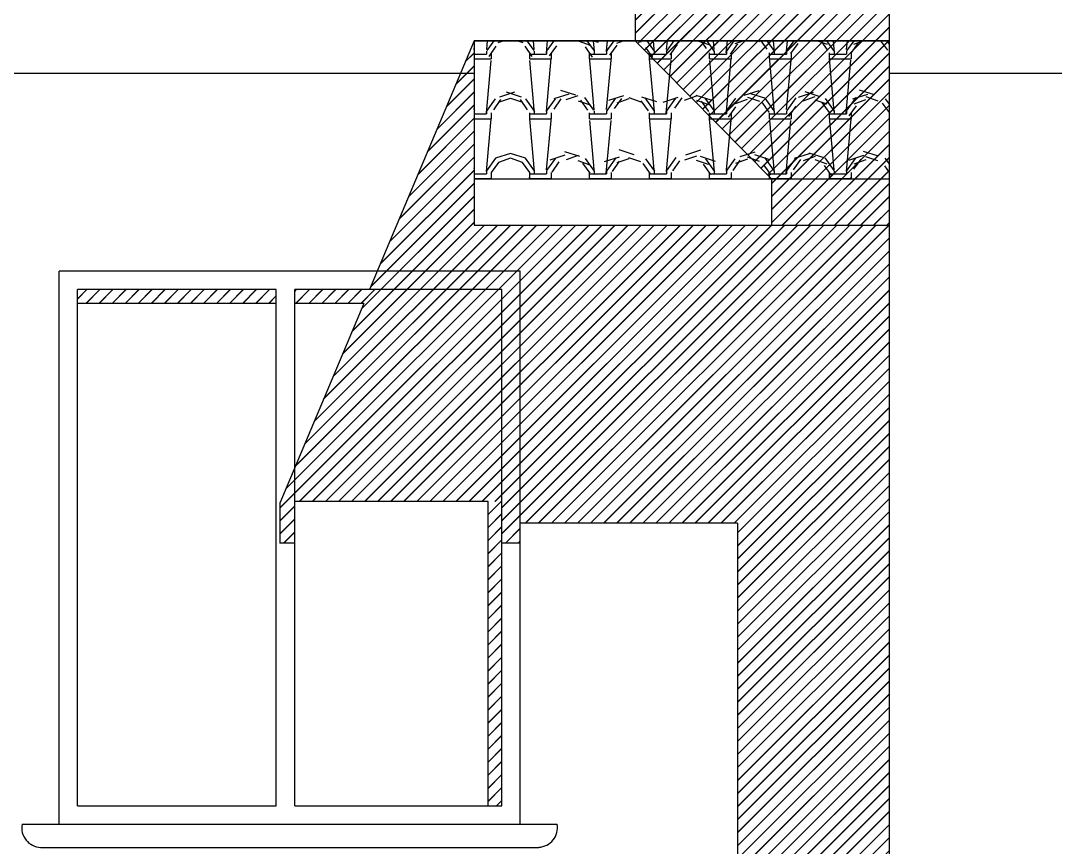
# Model space of a CAD drawing. Header units: inches. Extents: x 0.9 to 45.9, y 0.4 to 30.4.
# Drawn here: x 20.9 to 23.143, y 25.032 to 26.825 of the extents above; entities that cross this region are included whole.
import ezdxf

# ---------------------------------------------------------------- set-up
doc = ezdxf.new("R2010")
doc.units = ezdxf.units.IN
doc.header["$MEASUREMENT"] = 0
doc.layers.add('MUROS', color=9, linetype='Continuous')
pattern_1 = [(45, (-1650.833552, -905.124749), (-0.01414213562, 0.01414213562), []), (45, (-1650.833152, -905.124749), (-0.01414213562, 0.01414213562), [])]

msp = doc.modelspace()

# ---------------------------------------------------------------- hatches: boundary and pattern name
h = msp.add_hatch()
h.set_pattern_fill('JIS_LC_20', color=250, scale=0.001, style=0)
h.set_pattern_definition([(45, (-1658.718396, -903.544626), (-0.01414213562, 0.01414213562), []), (45, (-1658.717996, -903.544626), (-0.01414213562, 0.01414213562), [])])
h.paths.add_polyline_path([(22.5281, 26.4816), (22.5281, 26.3816), (22.7833, 26.3816), (22.7833, 27.3816), (22.232, 26.8685), (22.232, 26.7816)])
h = msp.add_hatch()
h.set_pattern_fill('JIS_LC_20', color=250, scale=0.001, style=0)
h.set_pattern_definition([(45, (-1650.833552, -905.224749), (-0.01414213562, 0.01414213562), []), (45, (-1650.833152, -905.224749), (-0.01414213562, 0.01414213562), [])])
h.paths.add_polyline_path([(21.4943, 25.7821), (21.4943, 25.6915), (21.4618, 25.6915), (21.4618, 25.7784), (21.8833, 26.7816), (21.8833, 26.3816), (22.7833, 26.3816), (22.7833, 23.9816), (22.3141, 23.9816), (22.3141, 24.0816), (22.4542, 24.0816), (22.4542, 25.7346), (21.9833, 25.7346), (21.9833, 25.6915), (21.9433, 25.6915), (21.9433, 25.7821)])
h = msp.add_hatch()
h.set_pattern_fill('JIS_LC_20', color=250, scale=0.001, style=0)
h.set_pattern_definition(pattern_1)
h.paths.add_polyline_path([(21.4543, 26.2416), (21.0233, 26.2416), (21.0233, 26.2116), (21.4543, 26.2116)])
h = msp.add_hatch()
h.set_pattern_fill('JIS_LC_20', color=250, scale=0.001, style=0)
h.set_pattern_definition(pattern_1)
h.paths.add_polyline_path([(21.9433, 25.7821), (21.9133, 25.7821), (21.9133, 25.1216), (21.9433, 25.1216)])
at = {"layer": 'MUROS'}
h = msp.add_hatch(dxfattribs=at)
h.set_pattern_fill('TROOF2', color=256, scale=0.13, style=0, pattern_type=2)
h.set_pattern_definition([(125.2176, (22.0028966, 26.494646), (0.91000015, -1.29999989), [0.0270513, -2.6780736]), (160.71, (21.9872966, 26.516746), (2.210000674, -0.779998244), [0.0275465, -2.727104]), (199.29, (21.9612966, 26.525846), (-2.210000674, -0.779998244), [0.0275465, -2.727104]), (234.7824, (21.9352966, 26.516746), (-0.91000015, -1.29999989), [0.0270513, -2.6780736]), (270, (21.9197, 26.49465), (0.13, -0.13), [0.013, -0.117]), (90, (22.0029, 26.48165), (-0.13, 0.13), [0.013, -0.117]), (0, (22.0029, 26.49205), (0.13, 0.13), [0.0104, -0.1196]), (0, (22.0029, 26.48165), (0.13, 0.13), [0.0104, -0.1196]), (125.5377, (22.013297, 26.498546), (-0.3900002, 0.51999977), [0.033549, -1.084753]), (162.2553, (21.9937966, 26.525846), (-2.85999951, 0.9100014), [0.0341234, -3.3782217]), (197.7447, (21.9612966, 26.536246), (2.85999951, 0.9100014), [0.0341234, -3.3782217]), (234.4623, (21.928797, 26.525846), (0.3900002, 0.51999977), [0.033549, -1.084753]), (270, (21.9093, 26.49855), (0.13, -0.13), [0.0065, -0.1235]), (90, (22.0133, 26.49205), (-0.13, 0.13), [0.0065, -0.1235]), (0, (21.8833, 26.49205), (0.13, 0.13), [0.026, -0.104]), (0, (21.8833, 26.48165), (0.13, 0.13), [0.0364, -0.0936]), (84.8056, (21.909297, 26.497246), (-0.12999938, -1.30000009), [0.114872, -1.321025]), (95.1944, (22.013297, 26.497246), (-0.12999938, 1.30000009), [0.114872, -1.321025])])
edge = h.paths.add_edge_path()
edge.add_line((22.7833, 26.7816), (21.8833, 26.7816))
edge.add_line((21.8833, 26.7816), (21.8833, 26.3816))
edge.add_line((21.8833, 26.4816), (22.7833, 26.4816))
edge.add_line((22.7833, 26.4816), (22.7833, 26.7816))

# ---------------------------------------------------------------- linework, layer by layer
at = {"color": 250}
for p, q in [((22.232, 26.8685, -0.0735), (22.232, 26.7816, -0.104)), ((21.8833, 26.7816, -0.104), (21.6984, 26.3416, -0.0906)), ((22.232, 26.7816, -0.104), (22.5281, 26.4816, -0.0869)), ((22.5281, 26.4816, -0.0869), (22.5281, 26.3816, -0.104)), ((21.6984, 26.3416, -0.0906), (21.6564, 26.2416, -0.0876)), ((21.4943, 26.238, -0.06), (21.4979, 26.2416, -0.06)), ((21.4943, 26.2376, -0.06), (21.4983, 26.2416, -0.06)), ((21.4962, 26.2116, -0.06), (21.5262, 26.2416, -0.06)), ((21.4966, 26.2116, -0.06), (21.5266, 26.2416, -0.06)), ((21.5245, 26.2116, -0.06), (21.5545, 26.2416, -0.06)), ((21.5249, 26.2116, -0.06), (21.5549, 26.2416, -0.06)), ((21.5528, 26.2116, -0.06), (21.5828, 26.2416, -0.06)), ((21.5532, 26.2116, -0.06), (21.5832, 26.2416, -0.06)), ((21.581, 26.2116, -0.06), (21.611, 26.2416, -0.06)), ((21.5814, 26.2116, -0.06), (21.6114, 26.2416, -0.06)), ((21.6093, 26.2116, -0.06), (21.6393, 26.2416, -0.06)), ((21.6097, 26.2116, -0.06), (21.6397, 26.2416, -0.06)), ((21.6376, 26.2116, -0.06), (21.6676, 26.2416, -0.06)), ((21.638, 26.2116, -0.06), (21.668, 26.2416, -0.06)), ((21.4543, 26.2116, -0.104), (21.0233, 26.2116, -0.104)), ((21.6438, 26.2116, -0.104), (21.4943, 26.2116, -0.104)), ((21.6438, 26.2116, -0.0867), (21.6018, 26.1116, -0.0836)), ((21.6018, 26.1116, -0.0836), (21.4618, 25.7784, -0.0735)), ((21.4618, 25.7784, -0.0735), (21.4618, 25.6915, -0.104)), ((21.9133, 25.7821, -0.104), (21.4943, 25.7821, -0.104)), ((21.9133, 25.1216, -0.104), (21.9133, 25.7821, -0.104)), ((22.4542, 25.7346, -0.104), (21.9833, 25.7346, -0.104)), ((22.4542, 25.7346, -0.104), (22.4542, 24.0816, -0.104)), ((21.4943, 25.6915, -0.104), (21.4618, 25.6915, -0.104)), ((21.9833, 25.6915, -0.104), (21.9433, 25.6915, -0.104))]:
    msp.add_line(p, q, dxfattribs=at)
at = {"layer": 'MUROS'}
for p, q in [((22.7833, 23.9816, -0.104), (22.7833, 27.4616, -0.104)), ((21.8833, 26.7816, -0.104), (22.7833, 26.7816, -0.104)), ((21.8833, 26.7816, -0.104), (21.8833, 26.3816, -0.104)), ((22.7833, 26.7816, -0.104), (21.8833, 26.7816, -0.104)), ((22.7833, 26.3816, -0.104), (22.7833, 26.7816, -0.104)), ((22.7833, 26.4816, -0.104), (22.7833, 26.7816, -0.104)), ((21.8833, 26.7103, -0.104), (19.7833, 26.7103, -0.104)), ((25.8583, 26.7103, -0.104), (22.7833, 26.7103, -0.104)), ((21.8833, 26.4816, -0.104), (22.7833, 26.4816, -0.104)), ((21.8833, 26.4816, -0.104), (22.7833, 26.4816, -0.104)), ((21.8833, 26.3816, -0.104), (22.7833, 26.3816, -0.104)), ((20.9833, 25.0816, -0.104), (20.9833, 26.2816, -0.104)), ((21.9833, 26.2816, -0.104), (20.9833, 26.2816, -0.104)), ((21.9833, 25.0816, -0.104), (21.9833, 26.2816, -0.104)), ((21.0233, 25.1216, -0.104), (21.0233, 26.2416, -0.104)), ((21.4543, 26.2416, -0.104), (21.0233, 26.2416, -0.104)), ((21.4543, 25.1216, -0.104), (21.4543, 26.2416, -0.104)), ((21.9433, 26.2416, -0.104), (21.4943, 26.2416, -0.104)), ((21.4943, 25.1216, -0.104), (21.4943, 26.2416, -0.104)), ((21.9433, 25.1216, -0.104), (21.9433, 26.2416, -0.104)), ((21.0233, 25.1216, -0.104), (21.4543, 25.1216, -0.104)), ((21.4943, 25.1216, -0.104), (21.9433, 25.1216, -0.104)), ((20.9033, 25.0816, -0.104), (22.0633, 25.0816, -0.104)), ((20.9433, 25.0316, -0.104), (22.0233, 25.0316, -0.104))]:
    msp.add_line(p, q, dxfattribs=at)
for centre, radius, start, end in [((20.9447, 25.0738, -0.104), 0.0422, 169.251, 268.0687), ((22.0209, 25.0746, -0.104), 0.043, 273.1971, 9.4833)]:
    msp.add_arc(centre, radius, start, end, dxfattribs=at)

doc.saveas('drawing.dxf')
